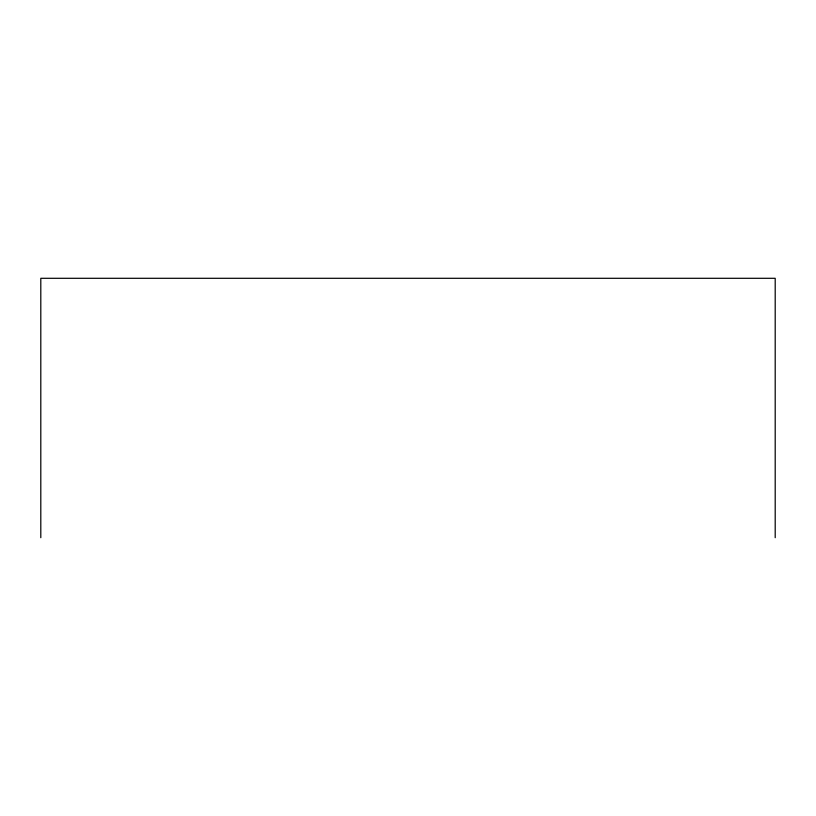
<?xml version="1.0" encoding="UTF-8"?>
<svg xmlns="http://www.w3.org/2000/svg" width="816" height="816" viewBox="0 0 816 816"><rect width="100%" height="100%" fill="white"/><g stroke="black" fill="none" stroke-linecap="round" stroke-linejoin="round"><path stroke-width="1.22" d="M775.2 537.703L775.2 278.297L40.8 278.297L40.8 537.703"/></g></svg>
